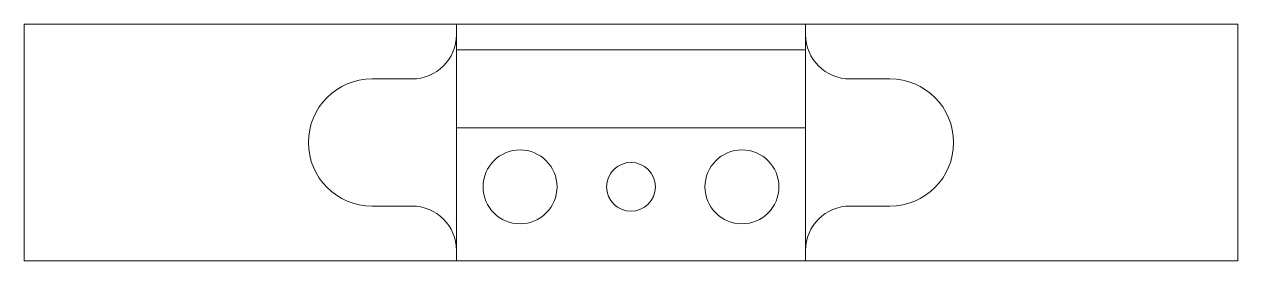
# Model space of a CAD drawing. Header units: millimetres. Extents: x 0 to 82, y 0 to 16.
import ezdxf

# ---------------------------------------------------------------- set-up
doc = ezdxf.new("R2010")
doc.units = ezdxf.units.MM

msp = doc.modelspace()

# ---------------------------------------------------------------- linework, layer by layer
at = {"color": 7, "linetype": 'Continuous', "lineweight": 15}
for p, q in [((0, 16), (0, 0)), ((0, 16), (82, 16)), ((29.2, 0), (29.2, 16)), ((52.8, 16), (52.8, 0)), ((82, 16), (82, 0)), ((52.8, 14.268), (29.2, 14.268)), ((26.2, 12.3), (23.5, 12.3)), ((58.5, 12.3), (55.8, 12.3)), ((52.8, 9), (29.2, 9)), ((23.5, 3.7), (26.2, 3.7)), ((55.8, 3.7), (58.5, 3.7)), ((0, 0), (82, 0))]:
    msp.add_line(p, q, dxfattribs=at)
for centre, radius in [((33.5, 5), 2.5), ((48.5, 5), 2.5), ((41, 5), 1.65)]:
    msp.add_circle(centre, radius, dxfattribs=at)
for centre, radius, start, end in [((26.2, 15.3), 3, 270, 0), ((55.8, 15.3), 3, 180, 270), ((58.5, 8), 4.3, 270, 90), ((23.5, 8), 4.3, 90, 270), ((26.2, 0.7), 3, 0, 90), ((55.8, 0.7), 3, 90, 180)]:
    msp.add_arc(centre, radius, start, end, dxfattribs=at)

doc.saveas('drawing.dxf')
